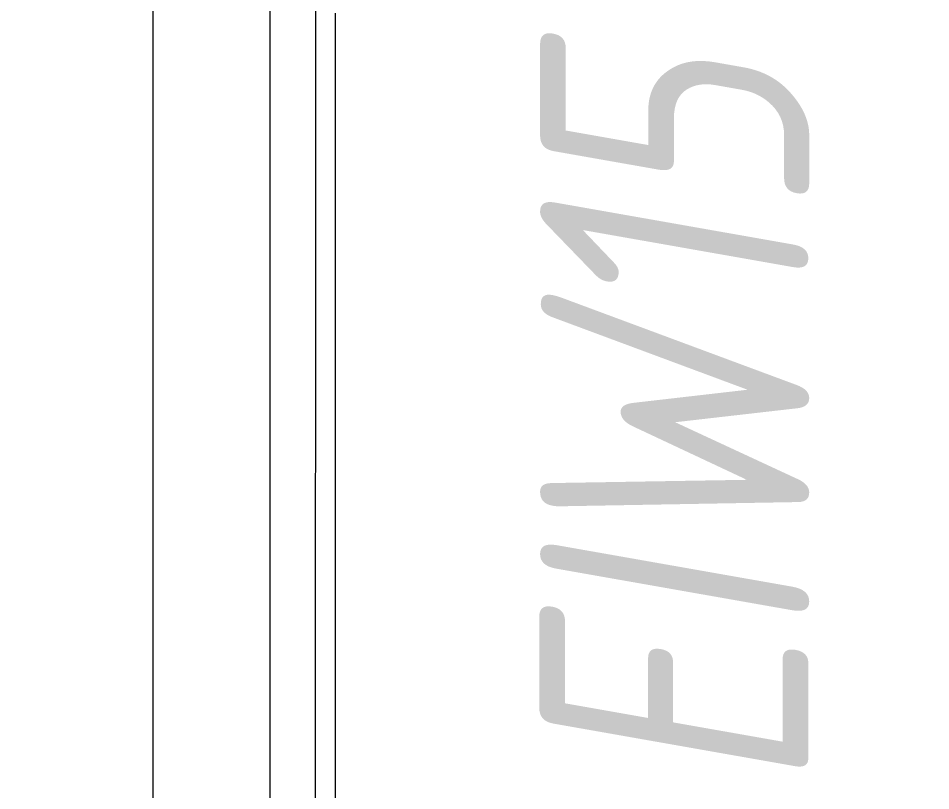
# Model space of a CAD drawing. Header units: millimetres. Extents: x -85420 to 1195317, y -69347 to 470418.
# Drawn here: x 471821 to 472669, y 54971 to 55689 of the extents above; entities that cross this region are included whole.
import ezdxf
from ezdxf import colors
from ezdxf.entities.mleader import LeaderData, LeaderLine
from ezdxf.math import Vec2, Vec3

# ---------------------------------------------------------------- set-up
doc = ezdxf.new("R2010")
doc.units = ezdxf.units.MM
for name, pattern in [('GOST2.303 6', [12, 8, -1.5, 1, -1.5]), ('ГОСТ 2.303 4', [7, 5, -2, 0]), ('ГОСТ 2.303 5', [24, 20, -1.5, 1, -1.5]), ('осевая', [50.8, 31.75, -6.35, 6.35, -6.35])]:
    doc.linetypes.add(name, pattern=pattern)
doc.layers.add('!М_Перегородки_АЛЮ+стекло', color=4, linetype='Continuous', lineweight=15)
doc.layers.add('+АР_Осевые линии', color=252, linetype='GOST2.303 6', lineweight=9)
doc.layers.add('ОСИ', color=7, linetype='осевая', lineweight=13, true_color=0x999999)
doc.layers.add('ПБ_граница', color=7, linetype='ГОСТ 2.303 4', lineweight=40, true_color=0xdb0000)
doc.styles.add('ГОСТ 2.304', font='CS_Gost2304.shx', dxfattribs={"oblique": 10})

# ---------------------------------------------------------------- blocks, each defined once
blk = doc.blocks.new('_DotSmall')
at = {"color": 0, "linetype": 'ByBlock', "const_width": 0.5}
blk.add_lwpolyline([(-0.0625, 0, 1), (0.0625, 0, 1)], format="xyb", close=True, dxfattribs=at)
blk = doc.blocks.new('*U139')
for p, q in [((916.99, 0), (63.01, 0)), ((62.53, -169.84), (917.47, -169.84))]:
    blk.add_line(p, q)
blk.add_lwpolyline([(51.06, -150.94), (51.06, -108.94), (929.06, -108.97), (929.06, -150.97)], close=True)
blk = doc.blocks.new('A$C314F1C93')
at = {"layer": '+АР_Осевые линии', "linetype": 'ГОСТ 2.303 5', "lineweight": 0, "ltscale": 100}
blk.add_line((41540, 64752.66), (41540, -9752.24), dxfattribs=at)

msp = doc.modelspace()

# ---------------------------------------------------------------- block references
at = {"layer": 'ОСИ', "ltscale": 40}
msp.add_blockref('A$C314F1C93', (430406.37, 15326.42, 0), dxfattribs=at)

# ---------------------------------------------------------------- next in the draw order: block references
at = {"layer": '!М_Перегородки_АЛЮ+стекло', "rotation": 90.00000000000001}
msp.add_blockref('*U139', (471946.37, 54776.42, 0), dxfattribs=at)

# ---------------------------------------------------------------- next in the draw order: leaders
at = {"layer": 'ПБ_граница', "linetype": 'ByBlock', "lineweight": 0, "ltscale": 70}
ml = msp.add_multileader_mtext('Standard', dxfattribs=at)
ml.set_content('Граница пожарной зоны ', color=256, style='ГОСТ 2.304')
ml.set_leader_properties(color=256, lineweight=-1)
ml.set_arrow_properties(name='DOTSMALL')
ml.build(insert=Vec2(0, 0))
ml.multileader.update_dxf_attribs({"text_left_attachment_type": 6, "text_right_attachment_type": 6, "dogleg_length": 173.1, "arrow_head_size": 250, "scale": 100})
ctx = ml.context
ctx.base_point, ctx.scale, ctx.char_height, ctx.arrow_head_size, ctx.landing_gap_size, ctx.plane_origin = Vec3(450272.99, 51533.03, 0), 100, 250, 250, 200, Vec3(406909.5, 65636.91, 0)
ctx.left_attachment, ctx.right_attachment = 6, 6
notes = []
notes.append((ctx, [(0, (1, 1, 0), (450099.89, 51533.03, 0), (1, 0), 173.1, [(3, [(448218.19, 55394.88, 0)], 0, [])])]))
ctx.mtext.insert, ctx.mtext.width, ctx.mtext.defined_height, ctx.mtext.line_spacing_factor, ctx.mtext.flow_direction = Vec3(450472.99, 51845.53, 0), 7160.0992, 981.02, 0.768, 5
for ctx, leaders in notes:
    for number, flags, end, landing, length, lines in leaders:
        leader = LeaderData()
        leader.index, (leader.has_last_leader_line, leader.has_dogleg_vector, leader.attachment_direction) = number, flags
        leader.last_leader_point, leader.dogleg_vector, leader.dogleg_length = Vec3(end), Vec3(landing), length
        for number, points, colour, breaks in lines:
            line = LeaderLine()
            line.index, line.vertices, line.color, line.breaks = number, Vec3.list(points), colors.encode_raw_color(colour), breaks
            leader.lines.append(line)
        ctx.leaders.append(leader)

# ---------------------------------------------------------------- next in the draw order: texts
at = {"layer": 'ПБ_граница', "linetype": 'ByBlock', "lineweight": 0, "ltscale": 100, "insert": (472431.09, 55310.78, 0), "char_height": 250, "width": 1, "attachment_point": 5, "rotation": 90, "line_spacing_factor": 0.5, "style": 'ГОСТ 2.304', "bg_fill": 3, "box_fill_scale": 1.2, "bg_fill_color": 1, "bg_fill_transparency": 0}
msp.add_mtext('EIW15', dxfattribs=at)

doc.saveas('drawing.dxf')
